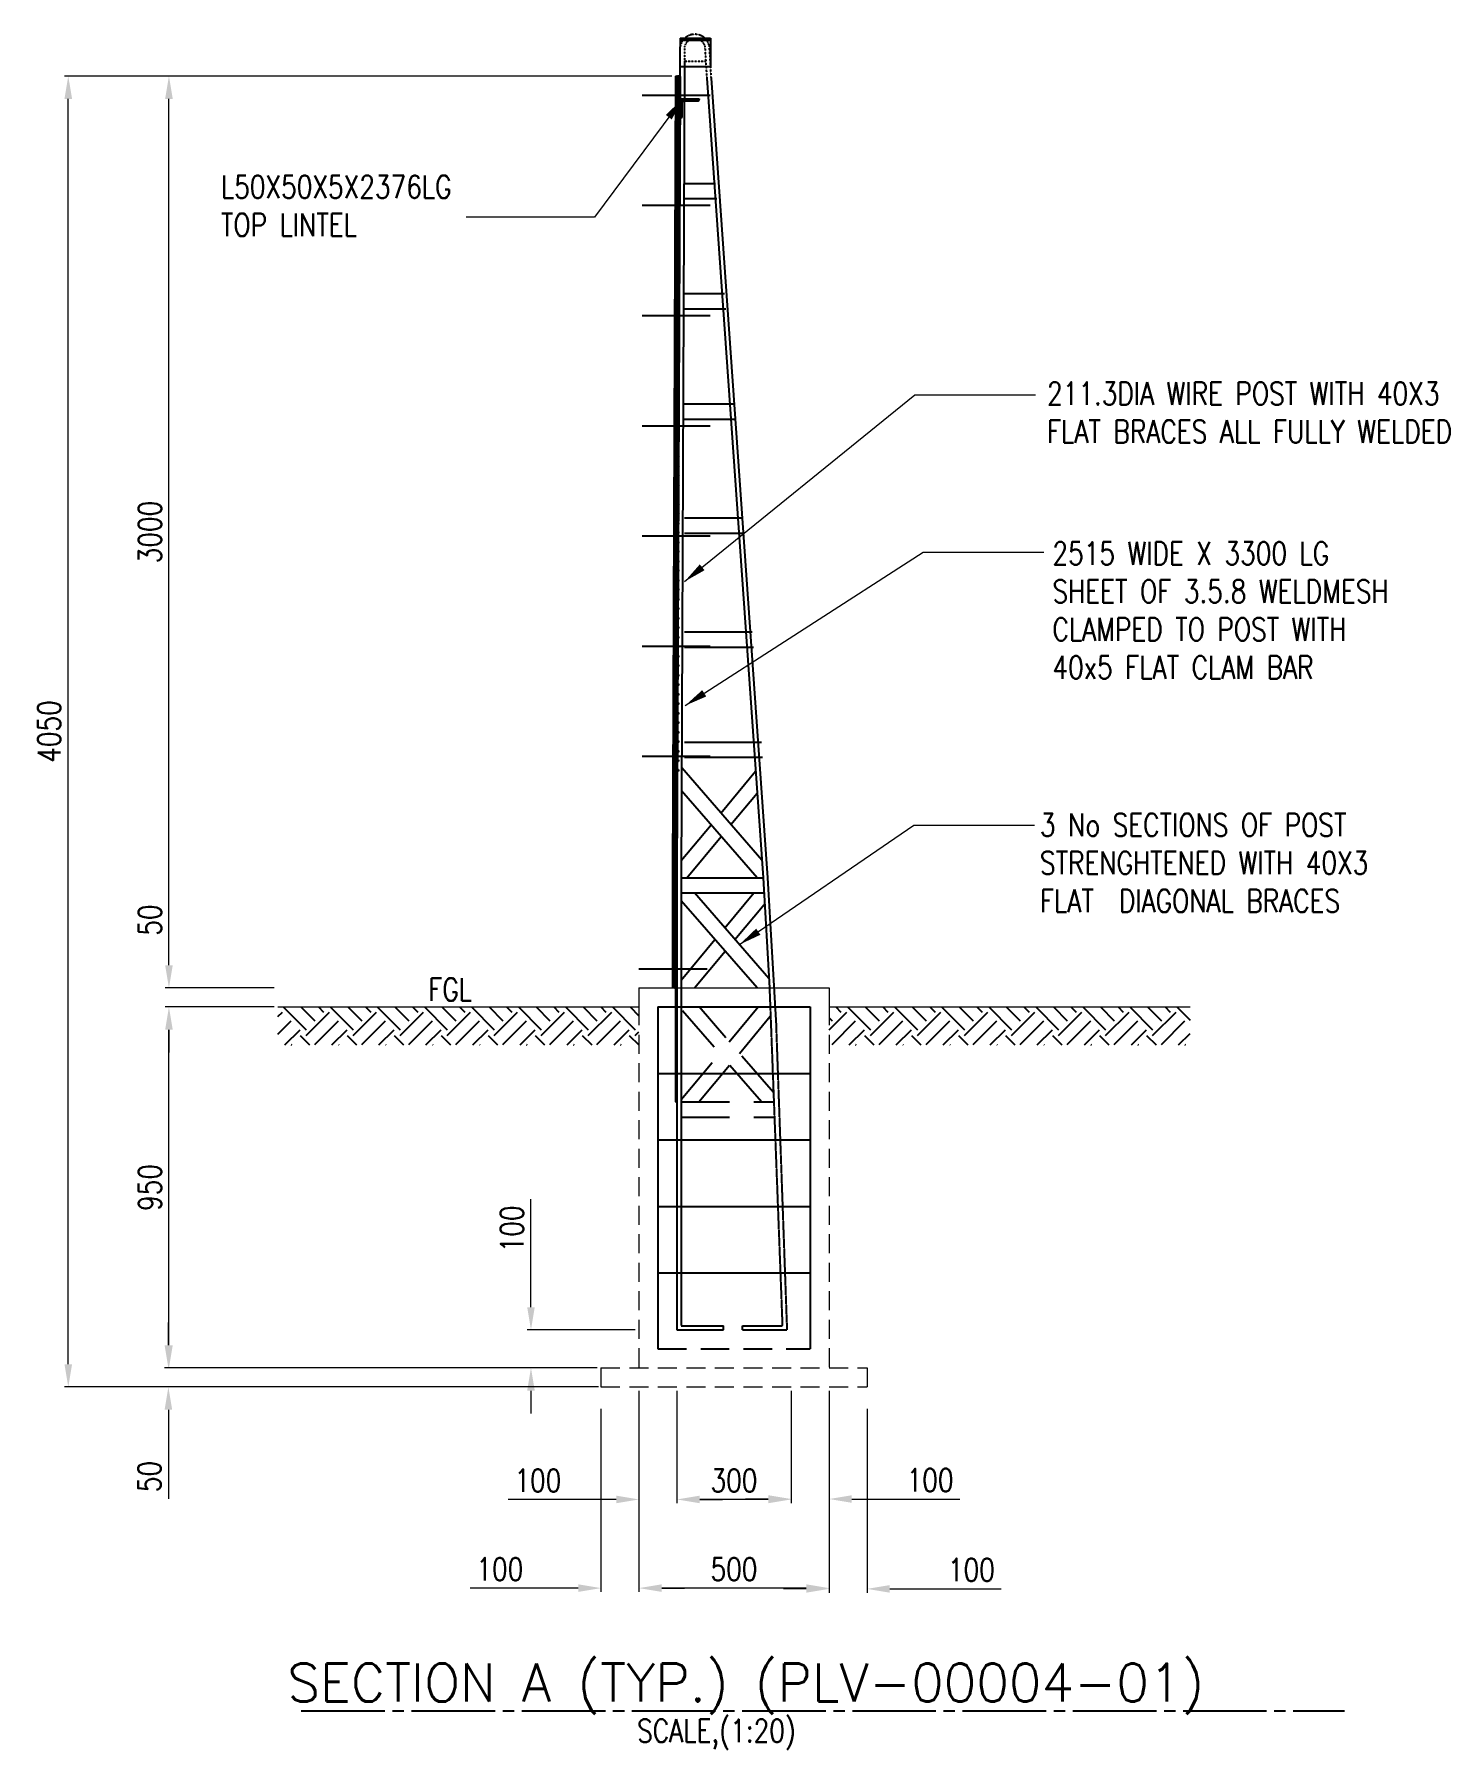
# Model space of a CAD drawing. Header units: inches. Extents: x 181346 to 1685482, y -440516 to 1273429.
# Drawn here: x 1668529 to 1672253, y 858547 to 863061 of the extents above; entities that cross this region are included whole.
import ezdxf

# ---------------------------------------------------------------- set-up
doc = ezdxf.new("R2010")
doc.units = ezdxf.units.IN
doc.header["$LTSCALE"] = 10
doc.header["$MEASUREMENT"] = 0
for name, pattern in [('CENTRE', [29, 22, -2, 3, -2]), ('CONTINOUS', [0]), ('DASHED', [19.05, 12.7, -6.35]), ('HIDDEN', [0.375, 0.25, -0.125]), ('HIDDEN2', [0.1875, 0.125, -0.0625])]:
    doc.linetypes.add(name, pattern=pattern)
for name, color, linetype, lineweight in [('@ TEXT', 1, 'Continuous', 13), ('@NEW DIMENSION', 1, 'CONTINOUS', 5), ('GROUND BEAMS', 7, 'Continuous', 9)]:
    doc.layers.add(name, color=color, linetype=linetype, lineweight=lineweight)
for name, color, linetype in [('DIM200', 2, 'Continuous'), ('DRAIN', 4, 'CENTRE'), ('HATCH', 9, 'Continuous'), ('Section', 3, 'Continuous'), ('STRUCT BEAM INT', 5, 'HIDDEN2'), ('STRUCT REINF', 4, 'Continuous')]:
    doc.layers.add(name, color=color, linetype=linetype)
doc.styles.add('ROMANS', font='romans.shx', dxfattribs={"width": 0.8})
doc.dimstyles.new('Scale20', dxfattribs={"dimscale": 20, "dimtxt": 3, "dimasz": 3, "dimexe": 0.5, "dimexo": 0.5, "dimgap": 1, "dimtad": 1, "dimdec": 0, "dimzin": 0, "dimdsep": 46, "dimtxsty": 'ROMANS', "dimcen": 2, "dimclrd": 4, "dimclre": 2, "dimclrt": 1, "dimadec": 0, "dimazin": 0, "dimtfac": 1, "dimtdec": 0, "dimtofl": 0, "dimtmove": 0, "dimatfit": 3, "dimfxl": 1, "dimtolj": 1, "dimtzin": 0, "dimlwd": 5, "dimlwe": 5, "dimarcsym": 0})

# ---------------------------------------------------------------- blocks, each defined once
blk = doc.blocks.new('*D37')
at = {"layer": '@NEW DIMENSION', "color": 4, "lineweight": 5, "transparency": 16777216}
for p, q in [((1670220, 859491.1), (1670220, 859195.1)), ((1670520, 859491.1), (1670520, 859195.1)), ((1670460, 859205.1), (1670280, 859205.1))]:
    blk.add_line(p, q, dxfattribs=at)
at = {"layer": '@NEW DIMENSION', "color": 4, "transparency": 16777216}
for points in [[(1670280, 859215.1), (1670280, 859195.1), (1670220, 859205.1)], [(1670460, 859215.1), (1670460, 859195.1), (1670520, 859205.1)]]:
    blk.add_solid(points, dxfattribs=at)
at = {"layer": 'Defpoints', "color": 0, "transparency": 16777216}
for p in [(1670220, 859501.1), (1670520, 859501.1), (1670220, 859205.1)]:
    blk.add_point(p, dxfattribs=at)
at = {"layer": '@NEW DIMENSION', "color": 1, "transparency": 16777216, "insert": (1670370, 859255.1), "char_height": 60, "attachment_point": 5, "style": 'ROMANS'}
blk.add_mtext('\\A1;300', dxfattribs=at)
blk = doc.blocks.new('*D38')
at = {"layer": '@NEW DIMENSION', "color": 4, "lineweight": 5, "transparency": 16777216}
for p, q in [((1670120, 859491.1), (1670120, 859195.1)), ((1670220, 859491.1), (1670220, 859195.1)), ((1670060, 859205.1), (1669775.6, 859205.1)), ((1670280, 859205.1), (1670340, 859205.1))]:
    blk.add_line(p, q, dxfattribs=at)
at = {"layer": '@NEW DIMENSION', "color": 4, "transparency": 16777216}
for points in [[(1670060, 859215.1), (1670060, 859195.1), (1670120, 859205.1)], [(1670280, 859215.1), (1670280, 859195.1), (1670220, 859205.1)]]:
    blk.add_solid(points, dxfattribs=at)
at = {"layer": 'Defpoints', "color": 0, "transparency": 16777216}
for p in [(1670120, 859501.1), (1670220, 859501.1), (1670120, 859205.1)]:
    blk.add_point(p, dxfattribs=at)
at = {"layer": '@NEW DIMENSION', "color": 1, "transparency": 16777216, "insert": (1669853.9, 859255.1), "char_height": 60, "attachment_point": 5, "style": 'ROMANS'}
blk.add_mtext('\\A1;100', dxfattribs=at)
blk = doc.blocks.new('*D39')
at = {"layer": '@NEW DIMENSION', "color": 4, "lineweight": 5, "transparency": 16777216}
for p, q in [((1670620, 859443.4), (1670620, 858959.7)), ((1670720, 859443.4), (1670720, 858959.7)), ((1670560, 858969.7), (1670500, 858969.7)), ((1670780, 858969.7), (1671072.9, 858969.7))]:
    blk.add_line(p, q, dxfattribs=at)
at = {"layer": '@NEW DIMENSION', "color": 4, "transparency": 16777216}
for points in [[(1670560, 858979.7), (1670560, 858959.7), (1670620, 858969.7)], [(1670780, 858979.7), (1670780, 858959.7), (1670720, 858969.7)]]:
    blk.add_solid(points, dxfattribs=at)
at = {"layer": 'Defpoints', "color": 0, "transparency": 16777216}
for p in [(1670620, 859453.4), (1670720, 859453.4), (1670620, 858969.7)]:
    blk.add_point(p, dxfattribs=at)
at = {"layer": '@NEW DIMENSION', "color": 1, "transparency": 16777216, "insert": (1670994.6, 859019.7), "char_height": 60, "attachment_point": 5, "style": 'ROMANS'}
blk.add_mtext('\\A1;100', dxfattribs=at)
blk = doc.blocks.new('*D40')
at = {"layer": '@NEW DIMENSION', "color": 4, "lineweight": 5, "transparency": 16777216}
for p, q in [((1670120, 859491.1), (1670120, 858961.7)), ((1670620, 859491.1), (1670620, 858961.7)), ((1670560, 858971.7), (1670180, 858971.7))]:
    blk.add_line(p, q, dxfattribs=at)
at = {"layer": '@NEW DIMENSION', "color": 4, "transparency": 16777216}
for points in [[(1670180, 858981.7), (1670180, 858961.7), (1670120, 858971.7)], [(1670560, 858981.7), (1670560, 858961.7), (1670620, 858971.7)]]:
    blk.add_solid(points, dxfattribs=at)
at = {"layer": 'Defpoints', "color": 0, "transparency": 16777216}
for p in [(1670120, 859501.1), (1670620, 859501.1), (1670120, 858971.7)]:
    blk.add_point(p, dxfattribs=at)
at = {"layer": '@NEW DIMENSION', "color": 1, "transparency": 16777216, "insert": (1670370, 859021.7), "char_height": 60, "attachment_point": 5, "style": 'ROMANS'}
blk.add_mtext('\\A1;500', dxfattribs=at)
blk = doc.blocks.new('*D41')
at = {"layer": '@NEW DIMENSION', "color": 4, "lineweight": 5, "transparency": 16777216}
for p, q in [((1670020, 859443.4), (1670020, 858961.7)), ((1670120, 859443.4), (1670120, 858961.7)), ((1669960, 858971.7), (1669675.6, 858971.7)), ((1670180, 858971.7), (1670240, 858971.7))]:
    blk.add_line(p, q, dxfattribs=at)
at = {"layer": '@NEW DIMENSION', "color": 4, "transparency": 16777216}
for points in [[(1669960, 858981.7), (1669960, 858961.7), (1670020, 858971.7)], [(1670180, 858981.7), (1670180, 858961.7), (1670120, 858971.7)]]:
    blk.add_solid(points, dxfattribs=at)
at = {"layer": 'Defpoints', "color": 0, "transparency": 16777216}
for p in [(1670020, 859453.4), (1670120, 859453.4), (1670020, 858971.7)]:
    blk.add_point(p, dxfattribs=at)
at = {"layer": '@NEW DIMENSION', "color": 1, "transparency": 16777216, "insert": (1669753.9, 859021.7), "char_height": 60, "attachment_point": 5, "style": 'ROMANS'}
blk.add_mtext('\\A1;100', dxfattribs=at)
blk = doc.blocks.new('*D42')
at = {"layer": '@NEW DIMENSION', "color": 4, "lineweight": 5, "transparency": 16777216}
for p, q in [((1669835.8, 859711.1), (1669835.8, 859995.4)), ((1670110, 859651.1), (1669825.8, 859651.1)), ((1670010, 859551.1), (1669825.8, 859551.1)), ((1669835.8, 859491.1), (1669835.8, 859431.1))]:
    blk.add_line(p, q, dxfattribs=at)
at = {"layer": '@NEW DIMENSION', "color": 4, "transparency": 16777216}
for points in [[(1669825.8, 859711.1), (1669845.8, 859711.1), (1669835.8, 859651.1)], [(1669825.8, 859491.1), (1669845.8, 859491.1), (1669835.8, 859551.1)]]:
    blk.add_solid(points, dxfattribs=at)
at = {"layer": 'Defpoints', "color": 0, "transparency": 16777216}
for p in [(1670120, 859651.1), (1669835.8, 859551.1), (1670020, 859551.1)]:
    blk.add_point(p, dxfattribs=at)
at = {"layer": '@NEW DIMENSION', "color": 1, "transparency": 16777216, "insert": (1669785.8, 859917.1), "char_height": 60, "attachment_point": 5, "rotation": 90, "style": 'ROMANS'}
blk.add_mtext('\\A1;100', dxfattribs=at)
blk = doc.blocks.new('*D43')
at = {"layer": '@NEW DIMENSION', "color": 4, "lineweight": 5, "transparency": 16777216}
for p, q in [((1670520, 859491.1), (1670520, 859196.2)), ((1670620, 859491.1), (1670620, 859196.2)), ((1670460, 859206.2), (1670400, 859206.2)), ((1670680, 859206.2), (1670964.3, 859206.2))]:
    blk.add_line(p, q, dxfattribs=at)
at = {"layer": '@NEW DIMENSION', "color": 4, "transparency": 16777216}
for points in [[(1670460, 859216.2), (1670460, 859196.2), (1670520, 859206.2)], [(1670680, 859216.2), (1670680, 859196.2), (1670620, 859206.2)]]:
    blk.add_solid(points, dxfattribs=at)
at = {"layer": 'Defpoints', "color": 0, "transparency": 16777216}
for p in [(1670520, 859501.1), (1670620, 859501.1), (1670520, 859206.2)]:
    blk.add_point(p, dxfattribs=at)
at = {"layer": '@NEW DIMENSION', "color": 1, "transparency": 16777216, "insert": (1670886, 859256.2), "char_height": 60, "attachment_point": 5, "style": 'ROMANS'}
blk.add_mtext('\\A1;100', dxfattribs=at)
blk = doc.blocks.new('*D51')
at = {"layer": '@NEW DIMENSION', "color": 4, "lineweight": 5, "transparency": 16777216}
for p, q in [((1668881.8, 859611.1), (1668881.8, 859671.1)), ((1668881.8, 859441.1), (1668881.8, 859206.5))]:
    blk.add_line(p, q, dxfattribs=at)
at = {"layer": '@NEW DIMENSION', "color": 2, "lineweight": 5, "transparency": 16777216}
for p, q in [((1669110.3, 859551.1), (1668871.8, 859551.1)), ((1670010, 859501.1), (1668871.8, 859501.1))]:
    blk.add_line(p, q, dxfattribs=at)
at = {"layer": '@NEW DIMENSION', "color": 4, "transparency": 16777216}
for points in [[(1668871.8, 859611.1), (1668891.8, 859611.1), (1668881.8, 859551.1)], [(1668871.8, 859441.1), (1668891.8, 859441.1), (1668881.8, 859501.1)]]:
    blk.add_solid(points, dxfattribs=at)
at = {"layer": 'Defpoints', "color": 0, "transparency": 16777216}
for p in [(1668881.8, 859551.1), (1669120.3, 859551.1), (1670020, 859501.1)]:
    blk.add_point(p, dxfattribs=at)
at = {"layer": '@NEW DIMENSION', "color": 1, "transparency": 16777216, "insert": (1668831.8, 859265.3), "char_height": 60, "attachment_point": 5, "rotation": 90, "style": 'ROMANS'}
blk.add_mtext('\\A1;50', dxfattribs=at)
blk = doc.blocks.new('*D52')
at = {"layer": '@NEW DIMENSION', "color": 4, "lineweight": 5, "transparency": 16777216}
for p, q in [((1669160, 860501.1), (1668873.2, 860501.1)), ((1668883.2, 859611.1), (1668883.2, 860441.1)), ((1669960, 859551.1), (1668873.2, 859551.1))]:
    blk.add_line(p, q, dxfattribs=at)
at = {"layer": '@NEW DIMENSION', "color": 4, "transparency": 16777216}
for points in [[(1668873.2, 860441.1), (1668893.2, 860441.1), (1668883.2, 860501.1)], [(1668873.2, 859611.1), (1668893.2, 859611.1), (1668883.2, 859551.1)]]:
    blk.add_solid(points, dxfattribs=at)
at = {"layer": 'Defpoints', "color": 0, "transparency": 16777216}
for p in [(1668883.2, 860501.1), (1669170, 860501.1), (1669970, 859551.1)]:
    blk.add_point(p, dxfattribs=at)
at = {"layer": '@NEW DIMENSION', "color": 1, "transparency": 16777216, "insert": (1668833.2, 860026.1), "char_height": 60, "attachment_point": 5, "rotation": 90, "style": 'ROMANS'}
blk.add_mtext('\\A1;950', dxfattribs=at)
blk = doc.blocks.new('*D53')
at = {"layer": '@NEW DIMENSION', "color": 4, "lineweight": 5, "transparency": 16777216}
for p, q in [((1668883.2, 860611.1), (1668883.2, 860788.8)), ((1669160, 860551.1), (1668873.2, 860551.1)), ((1669125.9, 860501.1), (1668873.2, 860501.1)), ((1668883.2, 860441.1), (1668883.2, 860381.1))]:
    blk.add_line(p, q, dxfattribs=at)
at = {"layer": '@NEW DIMENSION', "color": 4, "transparency": 16777216}
for points in [[(1668873.2, 860611.1), (1668893.2, 860611.1), (1668883.2, 860551.1)], [(1668873.2, 860441.1), (1668893.2, 860441.1), (1668883.2, 860501.1)]]:
    blk.add_solid(points, dxfattribs=at)
at = {"layer": 'Defpoints', "color": 0, "transparency": 16777216}
for p in [(1668883.2, 860551.1), (1669170, 860551.1), (1669135.9, 860501.1)]:
    blk.add_point(p, dxfattribs=at)
at = {"layer": '@NEW DIMENSION', "color": 1, "transparency": 16777216, "insert": (1668833.2, 860729.9), "char_height": 60, "attachment_point": 5, "rotation": 90, "style": 'ROMANS'}
blk.add_mtext('\\A1;50', dxfattribs=at)
blk = doc.blocks.new('*D54')
at = {"layer": '@NEW DIMENSION', "color": 4, "lineweight": 5, "transparency": 16777216}
for p, q in [((1669218.6, 862950.9), (1668873.2, 862950.9)), ((1668883.2, 860611.1), (1668883.2, 862890.9)), ((1669130, 860551.1), (1668873.2, 860551.1))]:
    blk.add_line(p, q, dxfattribs=at)
at = {"layer": '@NEW DIMENSION', "color": 4, "transparency": 16777216}
for points in [[(1668873.2, 862890.9), (1668893.2, 862890.9), (1668883.2, 862950.9)], [(1668873.2, 860611.1), (1668893.2, 860611.1), (1668883.2, 860551.1)]]:
    blk.add_solid(points, dxfattribs=at)
at = {"layer": 'Defpoints', "color": 0, "transparency": 16777216}
for p in [(1668883.2, 862950.9), (1669228.6, 862950.9), (1669140, 860551.1)]:
    blk.add_point(p, dxfattribs=at)
at = {"layer": '@NEW DIMENSION', "color": 1, "transparency": 16777216, "insert": (1668833.2, 861751), "char_height": 60, "attachment_point": 5, "rotation": 90, "style": 'ROMANS'}
blk.add_mtext('\\A1;3000', dxfattribs=at)
blk = doc.blocks.new('*D55')
at = {"layer": '@NEW DIMENSION', "color": 4, "lineweight": 5, "transparency": 16777216}
for p, q in [((1670206.3, 862950.9), (1668608.3, 862950.9)), ((1668618.3, 859561.1), (1668618.3, 862890.9)), ((1670013.5, 859501.1), (1668608.3, 859501.1))]:
    blk.add_line(p, q, dxfattribs=at)
at = {"layer": '@NEW DIMENSION', "color": 4, "transparency": 16777216}
for points in [[(1668608.3, 862890.9), (1668628.3, 862890.9), (1668618.3, 862950.9)], [(1668608.3, 859561.1), (1668628.3, 859561.1), (1668618.3, 859501.1)]]:
    blk.add_solid(points, dxfattribs=at)
at = {"layer": 'Defpoints', "color": 0, "transparency": 16777216}
for p in [(1668618.3, 862950.9), (1670216.3, 862950.9), (1670023.5, 859501.1)]:
    blk.add_point(p, dxfattribs=at)
at = {"layer": '@NEW DIMENSION', "color": 1, "transparency": 16777216, "insert": (1668568.3, 861226), "char_height": 60, "attachment_point": 5, "rotation": 90, "style": 'ROMANS'}
blk.add_mtext('\\A1;4050', dxfattribs=at)

msp = doc.modelspace()

# ---------------------------------------------------------------- hatches: boundary and pattern name
at = {"layer": 'HATCH', "true_color": 0x878787}
h = msp.add_hatch(dxfattribs=at)
h.set_pattern_fill('EARTH', color=252, scale=350, angle=315, style=0)
h.set_pattern_definition([(315, (1604216.46, 801477.3), (123.74369, -3e-14), [87.5, -87.5]), (315, (1604239.66, 801500.5), (123.74369, -3e-14), [87.5, -87.5]), (315, (1604262.86, 801523.706), (123.74369, -3e-14), [87.5, -87.5]), (45, (1604278.33, 801523.706), (4e-14, 123.74369), [87.5, -87.5]), (45, (1604301.53, 801500.5), (4e-14, 123.74369), [87.5, -87.5]), (45, (1604324.73, 801477.3), (4e-14, 123.74369), [87.5, -87.5])])
h.paths.add_polyline_path([(1670120, 860501.1), (1669462.7, 860501.1), (1669462.4, 860500.4), (1669462, 860501.1), (1669370, 860501.1), (1669370, 860401.1), (1670120, 860401.1)])
h.paths.add_polyline_path([(1669370, 860501.1), (1669170, 860501.1), (1669170, 860401.1), (1669370, 860401.1)])
h.paths.add_polyline_path([(1671370, 860501.1), (1670620, 860501.1), (1670620, 860401.1), (1671370, 860401.1)])
h.paths.add_polyline_path([(1671570, 860501.1), (1671370, 860501.1), (1671370, 860401.1), (1671570, 860401.1)])

# ---------------------------------------------------------------- linework, layer by layer
at = {"layer": 'DIM200', "color": 4}
for p, q in [((1670221.3, 862947.9), (1670213, 860841.1)), ((1670224.8, 862949.1), (1670216.5, 860841.1)), ((1670228.3, 862840.9), (1670228.3, 862890.9)), ((1670233.3, 862843.9), (1670233.3, 862882.9)), ((1670233.3, 862843.9), (1670233.3, 862875.9)), ((1670230.3, 862840.9), (1670228.3, 862840.9)), ((1670213, 860841.1), (1670213, 860551.1)), ((1670216.5, 860841.1), (1670216.5, 860251.1)), ((1670216.5, 860251.1), (1670220, 860251.1))]:
    msp.add_line(p, q, dxfattribs=at)
for centre in [(1670223, 862949.1), (1670223, 862924.1), (1670223, 862899.1), (1670223, 862874.1), (1670223, 862874.1), (1670223, 862849.1), (1670223, 862824.1), (1670223, 862799.1), (1670223, 862774.1), (1670223, 862749.1), (1670223, 862724.1), (1670223, 862699.1), (1670223, 862674.1), (1670223, 862649.1), (1670223, 862624.1), (1670223, 862599.1), (1670223, 862574.1), (1670223, 862549.1), (1670223, 862524.1), (1670223, 862499.1), (1670223, 862474.1), (1670223, 862449.1), (1670223, 862424.1), (1670219.5, 862399.1), (1670223, 862374.1), (1670223, 862349.1), (1670223, 862324.1), (1670223, 862299.1), (1670223, 862274.1), (1670223, 862249.1), (1670223, 862224.1), (1670223, 862199.1), (1670223, 862174.1), (1670223, 862149.1), (1670223, 862124.1), (1670223, 862099.1), (1670223, 862074.1), (1670223, 862049.1), (1670223, 862024.1), (1670219.5, 861974.1), (1670223, 861999.1), (1670223, 861949.1), (1670223, 861924.1), (1670223, 861899.1), (1670223, 861874.1), (1670219.5, 861849.1), (1670223, 861824.1), (1670223, 861799.1), (1670223, 861774.1), (1670223, 861749.1), (1670223, 861724.1), (1670223, 861699.1), (1670223, 861674.1), (1670223, 861649.1), (1670223, 861624.1), (1670223, 861599.1), (1670223, 861574.1), (1670223, 861549.1), (1670223, 861524.1), (1670223, 861499.1), (1670223, 861474.1), (1670223, 861449.1), (1670223, 861424.1), (1670223, 861399.1), (1670223, 861374.1), (1670223, 861349.1), (1670223, 861324), (1670223, 861299.1), (1670223, 861274.1), (1670223, 861249.1), (1670223, 861224.1), (1670223, 861199.1), (1670223, 861174.1), (1670223, 861149.1), (1670223, 861124.1), (1670214.7, 860899.3), (1670214.7, 860874.3), (1670214.7, 860849.3), (1670214.7, 860824.3), (1670214.7, 860799.3), (1670214.7, 860774.3), (1670214.7, 860749.3), (1670214.7, 860724.3), (1670214.7, 860699.3), (1670214.7, 860674.3), (1670214.7, 860649.3), (1670214.7, 860624.3), (1670214.7, 860599.3), (1670214.7, 860574.3), (1670214.7, 860552.8)]:
    msp.add_circle(centre, 1.75, dxfattribs=at)
msp.add_arc((1670230.3, 862843.9), 3, 270, 0, dxfattribs=at)
at = {"layer": 'DRAIN', "color": 1}
msp.add_line((1669231.5, 858648.8), (1671976.6, 858648.8), dxfattribs=at)
at = {"layer": 'GROUND BEAMS'}
for p, q in [((1670120, 860551.1), (1670620, 860551.1)), ((1670120, 860551.1), (1670120, 860503.2)), ((1670620, 860551.1), (1670620, 860503.2)), ((1669170, 860501.1), (1670120, 860501.1)), ((1670620, 860501.1), (1671570, 860501.1))]:
    msp.add_line(p, q, dxfattribs=at)
at = {"layer": 'GROUND BEAMS', "color": 8, "linetype": 'HIDDEN', "ltscale": 20}
for p, q in [((1670120, 860503.2), (1670120, 859551.1)), ((1670620, 860503.2), (1670620, 859551.1)), ((1670020, 859551.1), (1670020, 859501.1)), ((1670020, 859551.1), (1670720, 859551.1)), ((1670720, 859551.1), (1670720, 859501.1)), ((1670020, 859501.1), (1670720, 859501.1))]:
    msp.add_line(p, q, dxfattribs=at)
at = {"layer": 'Section', "color": 8, "linetype": 'HIDDEN', "ltscale": 30}
for p, q in [((1670170, 859601.1), (1670570, 859601.1)), ((1670499.9, 859551.1), (1670500, 859550.3))]:
    msp.add_line(p, q, dxfattribs=at)
at = {"layer": 'STRUCT BEAM INT', "color": 5, "ltscale": 0.1}
for p, q in [((1670239.6, 863027), (1670239.6, 862990.6)), ((1670293.2, 863030.6), (1670298.3, 862945.4)), ((1670304.4, 863032.6), (1670309.6, 862945.4)), ((1670239.6, 862990.6), (1670295.6, 862990.6)), ((1670239.6, 862900.9), (1670293.5, 862900.9))]:
    msp.add_line(p, q, dxfattribs=at)
at = {"layer": 'STRUCT BEAM INT', "color": 4}
for p, q in [((1670128.3, 862900.9), (1670307.6, 862900.9)), ((1670128.3, 862610.9), (1670307.6, 862610.9)), ((1670128.3, 862320.9), (1670307.6, 862320.9)), ((1670128.3, 862030.9), (1670307.6, 862030.9)), ((1670128.3, 861740.9), (1670307.6, 861740.9)), ((1670128.3, 861450.9), (1670307.6, 861450.9)), ((1670128.3, 861160.9), (1670307.6, 861160.9)), ((1670120, 860601.1), (1670299.3, 860601.1)), ((1670170, 860501.1), (1670570, 860501.1)), ((1670170, 860501.1), (1670170, 859601.1)), ((1670570, 860501.1), (1670570, 859601.1)), ((1670170, 860326.1), (1670570, 860326.1)), ((1670170, 860151.1), (1670570, 860151.1)), ((1670170, 859976.1), (1670570, 859976.1)), ((1670170, 859801.1), (1670570, 859801.1))]:
    msp.add_line(p, q, dxfattribs=at)
at = {"layer": 'STRUCT BEAM INT', "color": 5}
for p, q in [((1670220, 860551.1), (1670220, 859651.1)), ((1670231.3, 860551.1), (1670231.3, 859662.4)), ((1670463.3, 860551.1), (1670497.2, 859662.4)), ((1670480.7, 860451.1), (1670509.2, 859651.1)), ((1670220, 859651.1), (1670342.3, 859651.1)), ((1670231.3, 859662.4), (1670342.3, 859662.4)), ((1670342.3, 859651.1), (1670342.3, 859662.4)), ((1670392.3, 859662.4), (1670497.2, 859662.4)), ((1670392.3, 859651.1), (1670392.3, 859662.4)), ((1670392.3, 859651.1), (1670509.2, 859651.1))]:
    msp.add_line(p, q, dxfattribs=at)
at = {"layer": 'STRUCT BEAM INT', "color": 5, "ltscale": 0.1}
for radius, start, end in [(39.1, 16.0947, 170.8176), (27.8, 18.4607, 169.103)]:
    msp.add_arc((1670266.9, 863021.8), radius, start, end, dxfattribs=at)
at = {"layer": 'STRUCT REINF', "color": 5}
for p, q in [((1670228.3, 863050.6), (1670307.8, 863050.6)), ((1670228.3, 863050.6), (1670228.3, 863028)), ((1670307.8, 863050.6), (1670307.8, 862975.6)), ((1670228.3, 863045.6), (1670307.8, 863045.6)), ((1670228.3, 862925.9), (1670228.3, 863028)), ((1670228.3, 862975.9), (1670307.8, 862975.9)), ((1670239.6, 862990.6), (1670231.3, 860841.1)), ((1670216.3, 862950.9), (1670208, 860841.1)), ((1670216.3, 862950.9), (1670218.3, 862950.9)), ((1670228.3, 862949.4), (1670220, 860841.1)), ((1670228.3, 862925.9), (1670220, 860841.1)), ((1670222.8, 862950.9), (1670223.3, 862950.9)), ((1670226.8, 862950.9), (1670226.3, 862950.9)), ((1670298.3, 862945.4), (1670446.7, 860841.1)), ((1670309.6, 862945.4), (1670458.1, 860841.1)), ((1670208, 860841.1), (1670208, 860551.1)), ((1670220, 860841.1), (1670220, 860551.1)), ((1670220, 860841.1), (1670220, 860251.1)), ((1670231.3, 860841.1), (1670231.3, 860551.1)), ((1670446.5, 860841.1), (1670463.3, 860551.1)), ((1670458.1, 860841.1), (1670480.7, 860451.1))]:
    msp.add_line(p, q, dxfattribs=at)
at = {"layer": 'STRUCT REINF', "color": 4}
for p, q in [((1670228.3, 862890.9), (1670278.3, 862890.9)), ((1670228.3, 862890.9), (1670278.3, 862890.9)), ((1670236.3, 862885.9), (1670275.3, 862885.9)), ((1670278.3, 862890.9), (1670278.3, 862888.9)), ((1670228.3, 862840.9), (1670230.3, 862840.9)), ((1670239.6, 862668.4), (1670321.1, 862668.4)), ((1670239.6, 862628.4), (1670324.4, 862628.4)), ((1670239.6, 862378.4), (1670345, 862378.4)), ((1670239.6, 862338.4), (1670348.3, 862338.4)), ((1670239.6, 862088.4), (1670368.9, 862088.4)), ((1670239.6, 862048.4), (1670372.2, 862048.4)), ((1670239.6, 861788.4), (1670393.6, 861788.4)), ((1670239.6, 861748.4), (1670396.8, 861748.4)), ((1670239.6, 861488.4), (1670418.2, 861488.4)), ((1670239.6, 861448.4), (1670421.5, 861448.4)), ((1670248.3, 861448.4), (1670421.5, 861448.4)), ((1670239.6, 861198.4), (1670442.1, 861198.4)), ((1670239.6, 861158.4), (1670445.4, 861158.4)), ((1670443.5, 860887.2), (1670232.4, 861130.3)), ((1670335.5, 861011.5), (1670427, 861121.3)), ((1670430.6, 860841.1), (1670232.1, 861069.6)), ((1670362.1, 860980.9), (1670431, 861063.7)), ((1670231.4, 860886.5), (1670309.6, 860980.4)), ((1670245.6, 860841.1), (1670336.2, 860949.8)), ((1670231.3, 860841.1), (1670446.7, 860841.1)), ((1670231.3, 860801.1), (1670448.2, 860801.1)), ((1670461.9, 860576.1), (1670266.5, 860801.1)), ((1670345.9, 860709.5), (1670422.1, 860801.1)), ((1670430.6, 860551.1), (1670231.3, 860780.6)), ((1670372.5, 860679), (1670449.2, 860771.1)), ((1670231.3, 860571.9), (1670320, 860678.4)), ((1670266, 860551.1), (1670346.6, 860647.8))]:
    msp.add_line(p, q, dxfattribs=at)
at = {"layer": 'STRUCT REINF', "color": 4, "linetype": 'DASHED'}
for p, q in [((1670442.3, 860251.1), (1670231.3, 860494.1)), ((1670473.6, 860276.1), (1670278.2, 860501.1)), ((1670357.7, 860409.5), (1670433.9, 860501.1)), ((1670384.2, 860379), (1670466.1, 860477.3)), ((1670231.3, 860257.8), (1670331.7, 860378.4)), ((1670277.7, 860251.1), (1670358.3, 860347.8)), ((1670231.3, 860251.1), (1670474.7, 860251.1)), ((1670231.3, 860211.1), (1670476.3, 860211.1))]:
    msp.add_line(p, q, dxfattribs=at)
at = {"layer": 'STRUCT REINF', "color": 5}
for centre, radius, start, end in [((1670218.3, 862947.9), 3, 0, 90), ((1670222.8, 862949.4), 1.5, 90, 180), ((1670223.3, 862949.4), 1.5, 0, 90), ((1670226.3, 862949.4), 1.5, 90, 180), ((1670226.8, 862949.4), 1.5, 0, 90)]:
    msp.add_arc(centre, radius, start, end, dxfattribs=at)
at = {"layer": 'STRUCT REINF', "color": 4}
for centre, start, end in [((1670236.3, 862882.9), 90, 180), ((1670275.3, 862888.9), 270, 0)]:
    msp.add_arc(centre, 3, start, end, dxfattribs=at)

# ---------------------------------------------------------------- texts
at = {"layer": '@ TEXT', "color": 1, "style": 'ROMANS', "width": 0.8}
msp.add_text('SCALE,(1:20)', height=60, dxfattribs=at).set_placement((1670115.1, 858566.5))
at = {"layer": '@ TEXT', "color": 1, "char_height": 60, "width": 2409.923, "attachment_point": 1, "style": 'ROMANS'}
for s, insert in [('L50X50X5X2376LG\\PTOP LINTEL', (1669020, 862689.5)), ('211.3DIA WIRE POST WITH 40X3\\PFLAT BRACES ALL FULLY WELDED \\P            ', (1671193.7, 862145.6)), ('2515 WIDE X 3300 LG\\PSHEET OF 3.5.8 WELDMESH\\PCLAMPED TO POST WITH\\P40x5 FLAT CLAM BAR', (1671208, 861725)), ('3 No SECTIONS OF POST\\PSTRENGHTENED WITH 40X3\\PFLAT  DIAGONAL BRACES ', (1671175.1, 861010.3)), ('FGL       ', (1669565.5, 860577.2))]:
    msp.add_mtext(s, dxfattribs=dict(at, insert=insert))
at = {"layer": 'DRAIN', "color": 1, "style": 'ROMANS'}
msp.add_text(' SECTION A (TYP.) (PLV-00004-01) ', height=100, dxfattribs=at).set_placement((1669126.2, 858673))

# ---------------------------------------------------------------- dimensions: what is measured, and where the dimension line sits
at = {"layer": '@NEW DIMENSION'}
for base, p1, p2, text, picture, middle in [((1668618.3, 862950.9), (1670023.5, 859501.1), (1670216.3, 862950.9), '4050', '*D55', (1668568.3, 861226)), ((1668883.2, 862950.9), (1669140, 860551.1), (1669228.6, 862950.9), '3000', '*D54', (1668833.2, 861751)), ((1668883.2, 860551.1), (1669135.9, 860501.1), (1669170, 860551.1), '50', '*D53', (1668833.2, 860729.9)), ((1668883.2, 860501.1), (1669970, 859551.1), (1669170, 860501.1), '950', '*D52', (1668833.2, 860026.1))]:
    dim = msp.add_linear_dim(base=base, p1=p1, p2=p2, angle=90, text=text, dimstyle='Scale20', override={"dimclre": 4}, dxfattribs=at)
    dim.commit()
    dim.dimension.update_dxf_attribs({"geometry": picture, "text_midpoint": middle})
dim = msp.add_linear_dim(base=(1669835.8, 859551.1), p1=(1670120, 859651.1), p2=(1670020, 859551.1), angle=90, text='100', dimstyle='Scale20', override={"dimclre": 4}, dxfattribs=at)
dim.commit()
dim.dimension.update_dxf_attribs({"geometry": '*D42', "text_midpoint": (1669835.8, 859917.1), "dimtype": 160})
dim = msp.add_linear_dim(base=(1668881.8, 859551.1), p1=(1670020, 859501.1), p2=(1669120.3, 859551.1), angle=90, text='50', dimstyle='Scale20', dxfattribs=at)
dim.commit()
dim.dimension.update_dxf_attribs({"geometry": '*D51', "text_midpoint": (1668881.8, 859265.3), "dimtype": 160})
for base, p1, p2, picture, middle in [((1670120, 859205.1), (1670220, 859501.1), (1670120, 859501.1), '*D38', (1669853.9, 859205.1)), ((1670520, 859206.2), (1670620, 859501.1), (1670520, 859501.1), '*D43', (1670886, 859206.2)), ((1670020, 858971.7), (1670120, 859453.4), (1670020, 859453.4), '*D41', (1669753.9, 858971.7)), ((1670620, 858969.7), (1670720, 859453.4), (1670620, 859453.4), '*D39', (1670994.6, 858969.7))]:
    dim = msp.add_linear_dim(base=base, p1=p1, p2=p2, text='100', dimstyle='Scale20', override={"dimclre": 4}, dxfattribs=at)
    dim.commit()
    dim.dimension.update_dxf_attribs({"geometry": picture, "text_midpoint": middle, "dimtype": 160})
for base, p1, p2, text, picture, middle in [((1670120, 858971.7), (1670620, 859501.1), (1670120, 859501.1), '500', '*D40', (1670370, 859021.7)), ((1670220, 859205.1), (1670520, 859501.1), (1670220, 859501.1), '300', '*D37', (1670370, 859255.1))]:
    dim = msp.add_linear_dim(base=base, p1=p1, p2=p2, text=text, dimstyle='Scale20', override={"dimclre": 4}, dxfattribs=at)
    dim.commit()
    dim.dimension.update_dxf_attribs({"geometry": picture, "text_midpoint": middle})

# ---------------------------------------------------------------- leaders
for points in [[(1670234.2, 862890.9), (1670003.3, 862579.2), (1669665.2, 862579.2)], [(1670239.6, 861620.4), (1670846, 862111.9), (1671163, 862111.9)], [(1670241.3, 861294.1), (1670867.7, 861697.9), (1671185.5, 861697.9)], [(1670384.4, 860665.3), (1670842.9, 860979.9), (1671160.7, 860979.9)]]:
    msp.add_leader(points, dimstyle='Scale20', override={"dimclre": 4}, dxfattribs=at)

doc.saveas('drawing.dxf')
